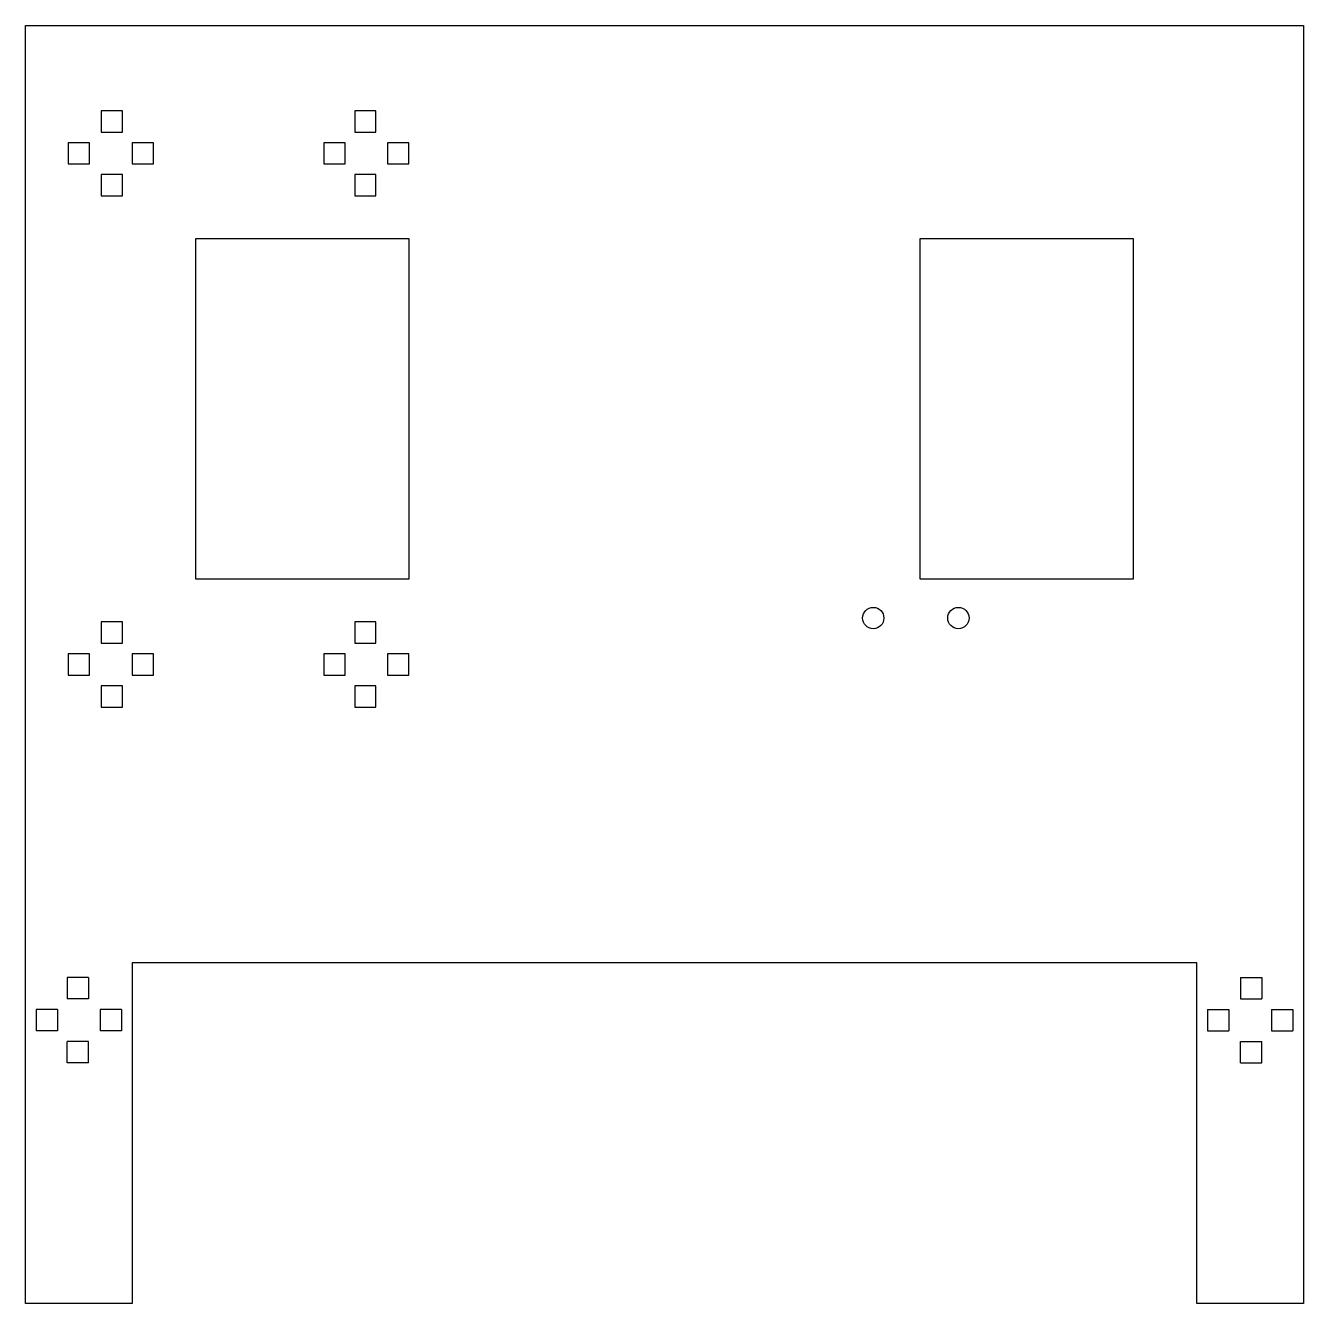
# Model space of a CAD drawing. Header units: millimetres. Extents: x -150 to 150, y -150 to 150.
import ezdxf

# ---------------------------------------------------------------- set-up
doc = ezdxf.new("R2010")
doc.units = ezdxf.units.MM

msp = doc.modelspace()

# ---------------------------------------------------------------- linework, layer by layer
at = {"color": 7, "linetype": 'Continuous', "lineweight": 25}
for p, q in [((-150, 150), (150, 150)), ((-150, -150), (-150, 150)), ((150, 150), (150, -150)), ((-132.27, 130), (-132.27, 125)), ((-127.27, 130), (-132.27, 130)), ((-127.27, 125), (-127.27, 130)), ((-72.73, 130), (-72.73, 125)), ((-67.73, 130), (-72.73, 130)), ((-67.73, 125), (-67.73, 130)), ((-132.27, 125), (-127.27, 125)), ((-72.73, 125), (-67.73, 125)), ((-140, 122.5), (-140, 117.5)), ((-135, 122.5), (-140, 122.5)), ((-135, 117.5), (-135, 122.5)), ((-125, 122.5), (-125, 117.5)), ((-120, 122.5), (-125, 122.5)), ((-120, 117.5), (-120, 122.5)), ((-75, 122.5), (-80, 122.5)), ((-80, 122.5), (-80, 117.5)), ((-75, 117.5), (-75, 122.5)), ((-60, 122.5), (-65, 122.5)), ((-65, 122.5), (-65, 117.5)), ((-60, 117.5), (-60, 122.5)), ((-140, 117.5), (-135, 117.5)), ((-125, 117.5), (-120, 117.5)), ((-80, 117.5), (-75, 117.5)), ((-65, 117.5), (-60, 117.5)), ((-132.27, 115), (-132.27, 110)), ((-127.27, 115), (-132.27, 115)), ((-127.27, 110), (-127.27, 115)), ((-67.73, 115), (-72.73, 115)), ((-72.73, 115), (-72.73, 110)), ((-67.73, 110), (-67.73, 115)), ((-132.27, 110), (-127.27, 110)), ((-72.73, 110), (-67.73, 110)), ((-110, 20), (-110, 100)), ((-110, 100), (-60, 100)), ((-60, 100), (-60, 20)), ((60, 20), (60, 100)), ((60, 100), (110, 100)), ((110, 100), (110, 20)), ((-60, 20), (-110, 20)), ((110, 20), (60, 20)), ((-132.27, 10), (-132.27, 5)), ((-127.27, 10), (-132.27, 10)), ((-127.27, 5), (-127.27, 10)), ((-72.73, 10), (-72.73, 5)), ((-67.73, 10), (-72.73, 10)), ((-67.73, 5), (-67.73, 10)), ((-132.27, 5), (-127.27, 5)), ((-72.73, 5), (-67.73, 5)), ((-140, 2.5), (-140, -2.5)), ((-135, 2.5), (-140, 2.5)), ((-135, -2.5), (-135, 2.5)), ((-125, 2.5), (-125, -2.5)), ((-120, 2.5), (-125, 2.5)), ((-120, -2.5), (-120, 2.5)), ((-80, 2.5), (-80, -2.5)), ((-75, 2.5), (-80, 2.5)), ((-75, -2.5), (-75, 2.5)), ((-65, 2.5), (-65, -2.5)), ((-60, 2.5), (-65, 2.5)), ((-60, -2.5), (-60, 2.5)), ((-140, -2.5), (-135, -2.5)), ((-125, -2.5), (-120, -2.5)), ((-80, -2.5), (-75, -2.5)), ((-65, -2.5), (-60, -2.5)), ((-132.27, -5), (-132.27, -10)), ((-127.27, -5), (-132.27, -5)), ((-127.27, -10), (-127.27, -5)), ((-67.73, -5), (-72.73, -5)), ((-72.73, -5), (-72.73, -10)), ((-67.73, -10), (-67.73, -5)), ((-132.27, -10), (-127.27, -10)), ((-72.73, -10), (-67.73, -10)), ((-125, -70), (-125, -150)), ((125, -70), (-125, -70)), ((125, -150), (125, -70)), ((-140.23, -73.5), (-140.23, -78.5)), ((-135.23, -73.5), (-140.23, -73.5)), ((-135.23, -73.5), (-135.23, -78.5)), ((135.23, -73.5), (135.23, -78.5)), ((135.23, -73.5), (140.23, -73.5)), ((140.23, -73.5), (140.23, -78.5)), ((-147.5, -81), (-147.5, -86)), ((-142.5, -81), (-147.5, -81)), ((-142.5, -81), (-142.5, -86)), ((-135.23, -78.5), (-140.23, -78.5)), ((-132.5, -81), (-132.5, -86)), ((-127.5, -81), (-132.5, -81)), ((-127.5, -81), (-127.5, -86)), ((127.5, -81), (127.5, -86)), ((127.5, -81), (132.5, -81)), ((132.5, -81), (132.5, -86)), ((135.23, -78.5), (140.23, -78.5)), ((142.5, -81), (142.5, -86)), ((142.5, -81), (147.5, -81)), ((147.5, -81), (147.5, -86)), ((-142.5, -86), (-147.5, -86)), ((-127.5, -86), (-132.5, -86)), ((127.5, -86), (132.5, -86)), ((142.5, -86), (147.5, -86)), ((-135.23, -88.5), (-140.23, -88.5)), ((-140.23, -93.5), (-140.23, -88.5)), ((-135.23, -93.5), (-135.23, -88.5)), ((135.23, -93.5), (135.23, -88.5)), ((135.23, -88.5), (140.23, -88.5)), ((140.23, -93.5), (140.23, -88.5)), ((-135.23, -93.5), (-140.23, -93.5)), ((135.23, -93.5), (140.23, -93.5)), ((-125, -150), (-150, -150)), ((150, -150), (125, -150))]:
    msp.add_line(p, q, dxfattribs=at)
for centre in [(49, 10.9), (69, 10.9)]:
    msp.add_circle(centre, 2.5, dxfattribs=at)

doc.saveas('drawing.dxf')
